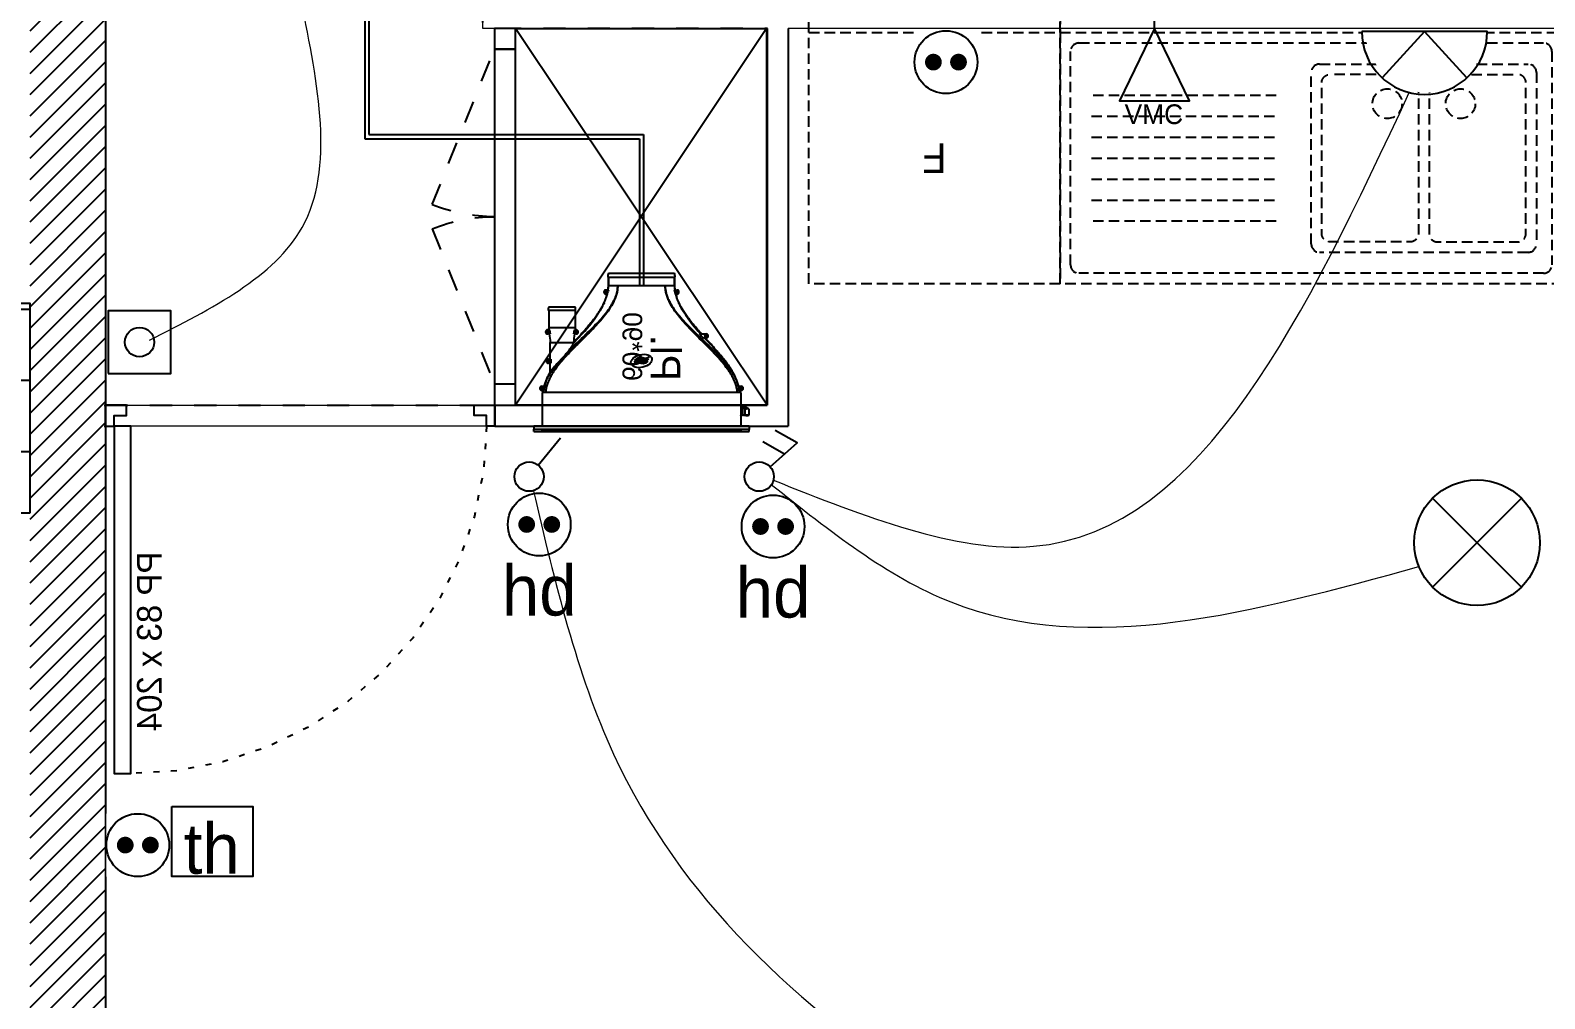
# Model space of a CAD drawing. Header units: centimetres. Extents: x 2648 to 12729, y 1890 to 6224.
# Drawn here: x 9190.8 to 9552.6, y 2742.4 to 2973.7 of the extents above; entities that cross this region are included whole.
import ezdxf

# ---------------------------------------------------------------- set-up
doc = ezdxf.new("R2010")
doc.units = ezdxf.units.CM
for name, pattern in [('Style de ligne -1', [0.41664, 0.20828, -0.20836]), ('Style de ligne -13', [0.147638, 0.098425, -0.049213]), ('Style de ligne -18', [0.164042, 0.054681, -0.109361]), ('VW-01', [0.41656, 0.20828, -0.20828])]:
    doc.linetypes.add(name, pattern=pattern)
for name, color, linetype in [('B Faux plafonds', 9, 'Continuous'), ('B GÈnÈral_Hatch', 252, 'Continuous'), ('B Général', 252, 'Continuous'), ('C ANNOTATIONS-prestations', 252, 'Continuous'), ('D SURFACES-shab', 252, 'Continuous')]:
    doc.layers.add(name, color=color, linetype=linetype)
doc.layers.add('prlm-CHAUFF', color=4, linetype='Continuous', lineweight=25)
doc.layers.add('prlm-ELEC-CFO', color=10, linetype='Continuous', lineweight=25)
doc.styles.add('Eurostile', font='Eurosti.TTF')
doc.styles.add('prlm-elec-cfa', font='comic.ttf', dxfattribs={"height": 12})
doc.styles.add('prlm-elec-cfo', font='comic.ttf', dxfattribs={"height": 12})

# ---------------------------------------------------------------- blocks, each defined once
blk = doc.blocks.new('xi.PC')
at = {"color": 0, "lineweight": 5}
blk.add_wipeout([(-7.5, -7.5), (7.5, -7.5), (7.5, 7.5), (-7.5, 7.5)], dxfattribs=at).dxf.layer = 'prlm-ELEC-CFO'
at = {"layer": 'prlm-ELEC-CFO', "color": 0, "linetype": 'ByBlock', "lineweight": 5, "const_width": 2}
for points in [[(-4, 0, 1), (-2, 0, 1)], [(2, 0, 1), (4, 0, 1)]]:
    blk.add_lwpolyline(points, format="xyb", close=True, dxfattribs=at)
at = {"layer": 'prlm-ELEC-CFO', "color": 0, "linetype": 'ByBlock', "lineweight": -2}
blk.add_circle((0, 0), 7.5, dxfattribs=at)
blk = doc.blocks.new('xi.PCHD')
at = {"color": 0, "lineweight": 5}
blk.add_wipeout([(-7.5, -7.5), (7.5, -7.5), (7.5, 7.5), (-7.5, 7.5)], dxfattribs=at).dxf.layer = 'prlm-ELEC-CFO'
at = {"layer": 'prlm-ELEC-CFO', "color": 0, "linetype": 'ByBlock', "lineweight": 5, "const_width": 2}
for points in [[(-4, 0, 1), (-2, 0, 1)], [(2, 0, 1), (4, 0, 1)]]:
    blk.add_lwpolyline(points, format="xyb", close=True, dxfattribs=at)
at = {"layer": 'prlm-ELEC-CFO', "color": 0, "linetype": 'ByBlock', "lineweight": -2}
blk.add_circle((0, 0), 7.5, dxfattribs=at)
blk = doc.blocks.new('xi.DA')
at = {"layer": 'prlm-ELEC-CFO', "color": 0}
for points in [[(4.05, 1.39), (-1.17, 4.34)], [(0.61, -1.67), (7.04, 4.05), (1.81, 7.01)]]:
    blk.add_lwpolyline(points, dxfattribs=at)
blk.add_circle((-2, -4), 3.5, dxfattribs=at)
blk = doc.blocks.new('xi.SA')
at = {"layer": 'prlm-ELEC-CFO', "color": 0}
blk.add_lwpolyline([(0.2, -1.28), (5.5, 5.28)], dxfattribs=at)
blk.add_circle((-2, -4), 3.5, dxfattribs=at)
blk = doc.blocks.new('xi.PTCE')
at = {"layer": 'prlm-ELEC-CFO', "color": 0}
for points in [[(-10.61, 10.61), (10.61, -10.61)], [(10.61, 10.61), (-10.61, -10.61)]]:
    blk.add_lwpolyline(points, dxfattribs=at)
at = {"layer": 'prlm-ELEC-CFO', "color": 0, "linetype": 'ByBlock'}
blk.add_circle((0, 0), 15, dxfattribs=at)
blk = doc.blocks.new('xi.ECAP')
at = {"color": 0}
blk.add_wipeout([(-15, 0), (-10.13, 11.06), (0, 15), (10.13, 11.06), (15, 0)], dxfattribs=at).dxf.layer = 'prlm-ELEC-CFO'
at = {"layer": 'prlm-ELEC-CFO', "color": 0, "linetype": 'ByBlock', "lineweight": -2, "flags": 128}
blk.add_lwpolyline([(15, 0, 1), (-15, 0)], format="xyb", close=True, dxfattribs=at)
at = {"layer": 'prlm-ELEC-CFO', "color": 0}
blk.add_lwpolyline([(-10.13, 11.06), (0, 0), (10.13, 11.06)], dxfattribs=at)
blk = doc.blocks.new('xi.BP')
at = {"layer": 'prlm-ELEC-CFO', "color": 0, "flags": 128}
blk.add_lwpolyline([(-7.5, -7.5), (7.5, -7.5), (7.5, 7.5), (-7.5, 7.5)], close=True, dxfattribs=at)
at = {"layer": 'prlm-ELEC-CFO', "color": 0}
blk.add_circle((0, 0), 3.5, dxfattribs=at)
blk = doc.blocks.new('B 80.Sèche-serviette')
at = {"layer": 'B GÈnÈral_Hatch', "linetype": 'Continuous'}
h = blk.add_hatch(dxfattribs=at)
h.set_pattern_fill('H_BARDAGE V 150', color=256, style=0, pattern_type=2)
h.set_pattern_definition([(90, (0, 3.493), (17, 0), [])])
h.paths.add_polyline_path([(-25, 8.4925), (25, 8.4925), (25, -1.5075), (-25, -1.5075)])
at = {"layer": 'B Général', "linetype": 'Continuous', "flags": 128}
blk.add_lwpolyline([(-25, 8.4925), (25, 8.4925), (25, -1.5075), (-25, -1.5075)], close=True, dxfattribs=at)
at = {"layer": 'C ANNOTATIONS-prestations', "insert": (25, -8.4925), "char_height": 4.706, "width": 50, "attachment_point": 9, "line_spacing_factor": 0.894142, "style": 'Eurostile'}
blk.add_mtext('SS 50x10', dxfattribs=at)
blk = doc.blocks.new('B 80.PP 80')
at = {"layer": 'B Général', "flags": 128}
blk.add_lwpolyline([(-43, 2.5), (-43, 85.5), (-39, 85.5), (-39, 2.5)], close=True, dxfattribs=at)
at = {"layer": 'B Général', "linetype": 'Style de ligne -18', "ltscale": 25.4, "flags": 128}
blk.add_lwpolyline([(46, 2.5), (45.27, 13.33), (43.1, 23.98), (39.53, 34.26), (34.61, 44), (28.44, 53.03), (21.1, 61.19), (12.74, 68.35), (3.5, 74.38), (-6.47, 79.18), (-17, 82.67), (-27.91, 84.79), (-39, 85.5)], dxfattribs=at)
at = {"layer": 'B Général', "linetype": 'Continuous', "flags": 128}
for points in [[(-45, 2.5), (-43, 2.5), (-43, 0), (-40, 0), (-40, -2.5), (-45, -2.5)], [(48, 2.5), (46, 2.5), (46, 0), (43, 0), (43, -2.5), (48, -2.5), (48, -2.5), (48, -2.5), (48, 1.79), (48, 1.79)]]:
    blk.add_lwpolyline(points, close=True, dxfattribs=at)
at = {"layer": 'C ANNOTATIONS-prestations', "insert": (-37.5, 32.5), "char_height": 5.8825, "attachment_point": 1, "rotation": 90, "line_spacing_factor": 0.894142, "style": 'Eurostile'}
blk.add_mtext('PP 83 x 204', dxfattribs=at)
blk = doc.blocks.new('B 80.Frigo')
at = {"layer": 'B Général', "linetype": 'Style de ligne -13', "ltscale": 25.4, "flags": 128}
blk.add_lwpolyline([(-30, 30), (30, 30), (30, -30), (-30, -30)], close=True, dxfattribs=at)
blk.add_lwpolyline([(30, -30), (30, -36), (-30, -36), (-30, -30)], dxfattribs=at)
at = {"layer": 'B Général', "insert": (0, 0), "char_height": 7.06, "attachment_point": 5, "line_spacing_factor": 0.894142, "style": 'Eurostile'}
blk.add_mtext('F', dxfattribs=at)
blk = doc.blocks.new('B 80.Evier 120.60 T3 et +')
at = {"layer": 'B Général', "linetype": 'Style de ligne -13', "ltscale": 25.4}
for p, q in [((-55.5, -2.5), (55.5, -2.5)), ((-57.5, -55.5), (-57.5, -4.5)), ((57.5, -4.5), (57.5, -55.5)), ((0, -50.5), (0, -9.53)), ((2, -7.53), (51.79, -7.53)), ((18.98, -10), (18.98, -10)), ((53.79, -9.53), (53.79, -50.5)), ((-52.12, -15), (-7.88, -15)), ((-52.5, -20), (-7.5, -20)), ((-52.5, -25), (-7.5, -25)), ((-52.5, -30), (-7.5, -30)), ((-52.5, -35), (-7.5, -35)), ((-52.5, -40), (-7.5, -40)), ((25.65, -43.33), (25.65, -43.33)), ((-52.12, -45), (-7.88, -45)), ((9.17, -50), (9.17, -50)), ((51.79, -52.5), (2, -52.5)), ((55.5, -57.5), (-55.5, -57.5))]:
    blk.add_line(p, q, dxfattribs=at)
at = {"layer": 'B Général', "linetype": 'Style de ligne -13', "ltscale": 25.4, "flags": 128}
blk.add_lwpolyline([(-60, 0), (-60, 6), (60, 6), (60, 0)], dxfattribs=at)
blk.add_lwpolyline([(-60, 0), (60, 0), (60, -60), (-60, -60)], close=True, dxfattribs=at)
for points in [[(25.65, -12), (25.65, -48, -0.414212), (23.65, -50), (4.5, -50, -0.198914), (3.09, -49.41, -0.198914), (2.5, -48), (2.5, -12, -0.414214), (4.5, -10)], [(25.65, -12, 0.414212), (23.65, -10), (4.45, -10)], [(28.15, -12), (28.15, -48, 0.414212), (30.15, -50), (49.29, -50, 0.198914), (50.71, -49.41, 0.198914), (51.29, -48), (51.29, -12, 0.414214), (49.29, -10)], [(28.15, -12, -0.414212), (30.15, -10), (49.34, -10)]]:
    blk.add_lwpolyline(points, format="xyb", dxfattribs=at)
at = {"layer": 'B Général', "linetype": 'Style de ligne -13', "ltscale": 25.4}
for centre, start, end in [((-55.5, -4.5), 90, 180), ((55.5, -4.5), 0, 90), ((2, -9.53), 90, 180), ((51.79, -9.53), 0, 90), ((2, -50.5), 180, 270), ((51.79, -50.5), 270, 0), ((-55.5, -55.5), 180, 270), ((55.5, -55.5), 270, 0)]:
    blk.add_arc(centre, 2, start, end, dxfattribs=at)
for centre in [(18.15, -17), (35.65, -17)]:
    blk.add_ellipse(centre, major_axis=(3.54, 0), ratio=1, dxfattribs=at)
blk = doc.blocks.new('B 80.PL 60.90')
at = {"layer": 'B Général', "linetype": 'Continuous'}
for p, q in [((-42.5, 42.83), (47.5, -17.27)), ((47.5, 42.73), (-42.5, -17.27))]:
    blk.add_line(p, q, dxfattribs=at)
at = {"layer": 'B Général', "linetype": 'Style de ligne -1', "ltscale": 25.4}
for p, q in [((-0.39, -37.19), (-37.5, -22.27)), ((5.39, -37.19), (42.5, -22.27))]:
    blk.add_line(p, q, dxfattribs=at)
at = {"layer": 'B Général', "linetype": 'Continuous', "flags": 128}
for points in [[(47.5, -17.27), (47.5, 42.73), (-42.5, 42.73), (-42.5, -17.27)], [(42.5, -17.27), (42.5, -22.27), (-42.5, -22.27), (-42.5, -17.27)], [(-37.5, -17.27), (-37.5, -22.27), (-42.5, -22.27), (-42.5, -17.27)], [(47.5, -17.27), (47.5, -22.27), (42.5, -22.27), (42.5, -17.27)]]:
    blk.add_lwpolyline(points, close=True, dxfattribs=at)
at = {"layer": 'B Général', "linetype": 'Style de ligne -1', "ltscale": 25.4}
for centre, start, end in [((-37.5, -22.27), 338.1056, 0), ((42.5, -22.27), 180, 201.8944)]:
    blk.add_arc(centre, 40, start, end, dxfattribs=at)
at = {"layer": 'B Général', "insert": (-36.73, 22.1), "char_height": 7.059, "attachment_point": 1, "line_spacing_factor": 0.894142, "style": 'Eurostile'}
blk.add_mtext('Pl.', dxfattribs=at)
at = {"layer": 'C ANNOTATIONS-prestations', "insert": (-36.73, 10.61), "char_height": 4.706, "attachment_point": 4, "line_spacing_factor": 0.894142, "style": 'Eurostile'}
blk.add_mtext('60*90', dxfattribs=at)
blk = doc.blocks.new('B 80.VMC')
at = {"layer": 'B Général', "linetype": 'Style de ligne -1', "ltscale": 25.4}
blk.add_line((0, 10.77), (0, 17), dxfattribs=at)
at = {"layer": 'B Général', "linetype": 'Continuous', "flags": 128}
blk.add_lwpolyline([(0, 10.77), (-8.34, -6.52), (8.34, -6.52)], close=True, dxfattribs=at)
at = {"layer": 'C ANNOTATIONS-prestations', "insert": (-7.15, -7.39), "char_height": 4.706, "attachment_point": 1, "line_spacing_factor": 0.894142, "style": 'Eurostile'}
blk.add_mtext('VMC', dxfattribs=at)

msp = doc.modelspace()

# ---------------------------------------------------------------- hatches: boundary and pattern name
at = {"layer": 'B GÈnÈral_Hatch', "linetype": 'Continuous'}
h = msp.add_hatch(dxfattribs=at)
h.set_pattern_fill('50_BETON', color=256, style=0, pattern_type=2)
h.set_pattern_definition([(45, (0, 0), (2.4253472, -2.6458333), [])])
h.paths.add_polyline_path([(9190.796, 2480.491), (9208.796, 2496.491), (9208.796, 3264.789), (9190.796, 3264.789)])

# ---------------------------------------------------------------- linework, layer by layer
at = {"layer": 'B Faux plafonds', "linetype": 'VW-01', "ltscale": 25.4, "flags": 128}
msp.add_lwpolyline([(9208.796, 2884.139), (9366.805, 2884.139), (9366.911, 2974.139), (9298.902, 2974.139), (9298.796, 3235.139), (9459.485, 3235.139), (9529.485, 3235.139), (9529.485, 3371.389), (9420.096, 3371.439), (9420.096, 3521.439), (9280.096, 3521.389), (9280.096, 3371.389), (9208.796, 3371.389)], close=True, dxfattribs=at)
at = {"layer": 'B Général', "linetype": 'Continuous', "lineweight": 18}
msp.add_line((9208.796, 3264.789), (9208.796, 2506.491), dxfattribs=at)
at = {"layer": 'B Général', "linetype": 'Continuous'}
for p, q in [((9208.796, 3264.789), (9208.796, 2506.491)), ((9366.805, 2974.139), (9366.805, 2884.139)), ((9366.805, 2974.139), (9366.805, 2884.139)), ((9371.805, 2974.139), (9371.805, 2879.139)), ((9371.805, 2974.139), (9371.805, 2879.139)), ((9208.484, 2884.139), (9208.796, 2884.139)), ((9208.484, 2884.139), (9208.796, 2884.139)), ((9208.796, 2879.139), (9208.796, 2884.139)), ((9301.796, 2884.139), (9366.805, 2884.139)), ((9301.796, 2884.139), (9305.555, 2884.139)), ((9301.796, 2879.139), (9301.796, 2884.139)), ((9310.555, 2884.139), (9366.805, 2884.139)), ((9208.484, 2879.139), (9208.796, 2879.139)), ((9208.484, 2879.139), (9208.796, 2879.139)), ((9301.796, 2879.139), (9371.805, 2879.139)), ((9301.796, 2879.139), (9364.305, 2879.139)), ((9369.305, 2879.139), (9371.805, 2879.139))]:
    msp.add_line(p, q, dxfattribs=at)
at = {"layer": 'D SURFACES-shab', "lineweight": 18, "flags": 128}
for points in [[(9208.796, 3235.139), (9208.796, 2884.139), (9366.699, 2884.139), (9366.911, 2974.139), (9298.902, 2974.139), (9298.796, 3235.139)], [(9784.485, 2974.139), (9371.805, 2974.139), (9371.804, 2879.139), (9208.795, 2879.139), (9208.796, 2506.491), (9784.485, 2506.491)]]:
    msp.add_lwpolyline(points, close=True, dxfattribs=at)
at = {"layer": 'prlm-CHAUFF', "ltscale": 50}
for p, q in [((9270.682, 3314.383), (9270.682, 2947.77)), ((9271.682, 3313.969), (9271.682, 2948.77)), ((9271.682, 2948.77), (9337.3, 2948.77)), ((9337.3, 2948.77), (9337.3, 2912.639)), ((9270.682, 2947.77), (9336.3, 2947.77)), ((9336.3, 2947.77), (9336.3, 2912.639)), ((9328.8, 2914.739), (9344.8, 2914.739)), ((9328.9, 2915.639), (9344.7, 2915.639)), ((9328.9, 2914.739), (9328.9, 2912.639)), ((9328.9, 2912.639), (9328.9, 2914.739)), ((9331.129, 2912.639), (9328.9, 2912.639)), ((9342.471, 2912.639), (9331.129, 2912.639)), ((9344.7, 2912.639), (9342.471, 2912.639)), ((9344.7, 2914.739), (9344.7, 2912.639)), ((9344.7, 2912.639), (9344.7, 2914.739)), ((9328.186, 2911.089), (9328.186, 2911.189)), ((9328.186, 2911.189), (9328.292, 2911.189)), ((9328.292, 2911.089), (9328.186, 2911.089)), ((9328.292, 2911.295), (9328.392, 2911.295)), ((9328.292, 2911.189), (9328.292, 2911.295)), ((9328.292, 2910.982), (9328.292, 2911.089)), ((9328.392, 2910.982), (9328.292, 2910.982)), ((9328.896, 2911.639), (9328.342, 2911.639)), ((9328.342, 2910.639), (9328.642, 2910.639)), ((9328.392, 2911.295), (9328.392, 2911.189)), ((9328.392, 2911.189), (9328.499, 2911.189)), ((9328.499, 2911.089), (9328.392, 2911.089)), ((9328.392, 2911.089), (9328.392, 2910.982)), ((9328.499, 2911.189), (9328.499, 2911.089)), ((9328.642, 2910.639), (9328.846, 2911.319)), ((9328.896, 2911.639), (9328.846, 2911.319)), ((9344.755, 2911.319), (9344.705, 2911.639)), ((9344.705, 2911.639), (9345.259, 2911.639)), ((9344.959, 2910.639), (9344.755, 2911.319)), ((9345.259, 2910.639), (9344.959, 2910.639)), ((9345.102, 2911.089), (9345.102, 2911.189)), ((9345.102, 2911.189), (9345.209, 2911.189)), ((9345.209, 2911.089), (9345.102, 2911.089)), ((9345.209, 2911.295), (9345.309, 2911.295)), ((9345.209, 2911.189), (9345.209, 2911.295)), ((9345.209, 2910.982), (9345.209, 2911.089)), ((9345.309, 2910.982), (9345.209, 2910.982)), ((9345.309, 2911.295), (9345.309, 2911.189)), ((9345.309, 2911.189), (9345.415, 2911.189)), ((9345.415, 2911.089), (9345.309, 2911.089)), ((9345.309, 2911.089), (9345.309, 2910.982)), ((9345.415, 2911.189), (9345.415, 2911.089)), ((9321.05, 2906.739), (9314.55, 2906.739)), ((9314.65, 2907.639), (9320.95, 2907.639)), ((9314.65, 2906.739), (9314.65, 2902.639)), ((9314.65, 2906.739), (9314.65, 2902.639)), ((9320.95, 2906.739), (9320.95, 2902.639)), ((9320.95, 2906.739), (9320.95, 2902.639)), ((9327.395, 2907.618), (9327.395, 2907.618)), ((9345.918, 2908.157), (9345.888, 2908.157)), ((9346.206, 2907.618), (9346.181, 2907.618)), ((9314.244, 2901.689), (9314.35, 2901.689)), ((9314.244, 2901.589), (9314.244, 2901.689)), ((9314.35, 2901.589), (9314.244, 2901.589)), ((9314.35, 2901.795), (9314.45, 2901.795)), ((9314.35, 2901.689), (9314.35, 2901.795)), ((9314.35, 2901.482), (9314.35, 2901.589)), ((9314.45, 2901.482), (9314.35, 2901.482)), ((9314.4, 2902.139), (9314.834, 2902.139)), ((9314.45, 2901.795), (9314.45, 2901.689)), ((9314.45, 2901.689), (9314.557, 2901.689)), ((9314.557, 2901.589), (9314.45, 2901.589)), ((9314.45, 2901.589), (9314.45, 2901.482)), ((9314.557, 2901.689), (9314.557, 2901.589)), ((9320.95, 2902.639), (9314.65, 2902.639)), ((9314.834, 2902.139), (9314.95, 2901.194)), ((9320.65, 2901.194), (9320.767, 2902.139)), ((9320.767, 2902.139), (9321.2, 2902.139)), ((9321.044, 2901.589), (9321.044, 2901.689)), ((9321.044, 2901.689), (9321.15, 2901.689)), ((9321.15, 2901.589), (9321.044, 2901.589)), ((9321.15, 2901.795), (9321.25, 2901.795)), ((9321.15, 2901.689), (9321.15, 2901.795)), ((9321.15, 2901.482), (9321.15, 2901.589)), ((9321.25, 2901.482), (9321.15, 2901.482)), ((9321.25, 2901.795), (9321.25, 2901.689)), ((9321.25, 2901.689), (9321.357, 2901.689)), ((9321.25, 2901.589), (9321.25, 2901.482)), ((9321.357, 2901.589), (9321.25, 2901.589)), ((9321.357, 2901.689), (9321.357, 2901.589)), ((9314.95, 2901.139), (9314.4, 2901.139)), ((9314.95, 2901.194), (9314.95, 2901.139)), ((9315, 2899.139), (9320.6, 2899.139)), ((9315, 2895.139), (9315, 2899.139)), ((9315, 2895.139), (9315, 2899.139)), ((9320.6, 2898.982), (9322.67, 2901.139)), ((9322.67, 2901.139), (9320.6, 2898.982)), ((9320.6, 2898.982), (9320.6, 2899.139)), ((9320.6, 2898.982), (9320.6, 2899.139)), ((9320.65, 2901.139), (9320.65, 2901.194)), ((9321.2, 2901.139), (9320.65, 2901.139)), ((9351.627, 2900.139), (9350.626, 2901.139)), ((9350.626, 2901.139), (9352.241, 2901.139)), ((9352.241, 2900.139), (9351.627, 2900.139)), ((9352.085, 2900.589), (9352.085, 2900.689)), ((9352.085, 2900.689), (9352.191, 2900.689)), ((9352.191, 2900.589), (9352.085, 2900.589)), ((9352.191, 2900.795), (9352.291, 2900.795)), ((9352.191, 2900.689), (9352.191, 2900.795)), ((9352.191, 2900.482), (9352.191, 2900.589)), ((9352.291, 2900.482), (9352.191, 2900.482)), ((9352.291, 2900.795), (9352.291, 2900.689)), ((9352.291, 2900.689), (9352.398, 2900.689)), ((9352.291, 2900.589), (9352.291, 2900.482)), ((9352.398, 2900.589), (9352.291, 2900.589)), ((9352.398, 2900.689), (9352.398, 2900.589)), ((9314.444, 2894.589), (9314.444, 2894.689)), ((9314.444, 2894.689), (9314.55, 2894.689)), ((9314.55, 2894.589), (9314.444, 2894.589)), ((9314.55, 2894.795), (9314.65, 2894.795)), ((9314.55, 2894.689), (9314.55, 2894.795)), ((9314.55, 2894.482), (9314.55, 2894.589)), ((9314.65, 2894.482), (9314.55, 2894.482)), ((9314.6, 2895.139), (9315.15, 2895.139)), ((9314.65, 2894.795), (9314.65, 2894.689)), ((9314.65, 2894.689), (9314.757, 2894.689)), ((9314.65, 2894.589), (9314.65, 2894.482)), ((9314.757, 2894.589), (9314.65, 2894.589)), ((9314.757, 2894.689), (9314.757, 2894.589)), ((9315.15, 2895.139), (9315.15, 2894.139)), ((9315.15, 2894.139), (9314.6, 2894.139)), ((9315, 2892.017), (9315, 2894.139)), ((9315, 2892.017), (9315, 2894.139)), ((9312.844, 2888.089), (9312.844, 2888.189)), ((9312.844, 2888.189), (9312.95, 2888.189)), ((9312.95, 2888.089), (9312.844, 2888.089)), ((9312.95, 2888.295), (9313.05, 2888.295)), ((9312.95, 2888.189), (9312.95, 2888.295)), ((9312.95, 2887.982), (9312.95, 2888.089)), ((9313.05, 2887.982), (9312.95, 2887.982)), ((9313, 2888.639), (9313.613, 2888.639)), ((9313.443, 2887.639), (9313, 2887.639)), ((9313.05, 2888.295), (9313.05, 2888.189)), ((9313.05, 2888.189), (9313.157, 2888.189)), ((9313.05, 2888.089), (9313.05, 2887.982)), ((9313.157, 2888.089), (9313.05, 2888.089)), ((9360.5, 2887.139), (9313.1, 2887.139)), ((9313.1, 2887.139), (9313.1, 2879.139)), ((9313.157, 2888.189), (9313.157, 2888.089)), ((9313.438, 2887.555), (9313.443, 2887.639)), ((9359.988, 2888.639), (9360.6, 2888.639)), ((9360.6, 2887.639), (9360.157, 2887.639)), ((9360.162, 2887.555), (9360.158, 2887.639)), ((9360.444, 2888.089), (9360.444, 2888.189)), ((9360.444, 2888.189), (9360.55, 2888.189)), ((9360.55, 2888.089), (9360.444, 2888.089)), ((9360.5, 2887.139), (9360.5, 2879.139)), ((9360.55, 2888.295), (9360.65, 2888.295)), ((9360.55, 2888.189), (9360.55, 2888.295)), ((9360.55, 2887.982), (9360.55, 2888.089)), ((9360.65, 2887.982), (9360.55, 2887.982)), ((9360.65, 2888.295), (9360.65, 2888.189)), ((9360.65, 2888.189), (9360.757, 2888.189)), ((9360.65, 2888.089), (9360.65, 2887.982)), ((9360.757, 2888.089), (9360.65, 2888.089)), ((9360.757, 2888.189), (9360.757, 2888.089)), ((9360.983, 2883.61), (9360.5, 2883.946)), ((9360.864, 2883.555), (9360.5, 2883.8)), ((9360.864, 2881.739), (9360.864, 2883.555)), ((9361.439, 2883.18), (9360.864, 2883.555)), ((9360.999, 2883.599), (9360.983, 2883.61)), ((9361.337, 2883.381), (9360.999, 2883.599)), ((9361.154, 2883.993), (9361.132, 2884.032)), ((9361.154, 2883.499), (9361.154, 2883.993)), ((9361.154, 2883.993), (9361.157, 2883.989)), ((9361.209, 2883.929), (9361.235, 2883.968)), ((9361.209, 2883.929), (9361.209, 2883.464)), ((9361.809, 2883.573), (9361.209, 2883.929)), ((9361.235, 2883.968), (9361.84, 2883.61)), ((9361.84, 2883.61), (9361.809, 2883.573)), ((9361.809, 2883.391), (9361.809, 2883.573)), ((9361.819, 2883.562), (9361.809, 2883.573)), ((9361.858, 2883.599), (9361.819, 2883.562)), ((9361.819, 2883.562), (9361.819, 2883.391)), ((9362.081, 2883.392), (9361.819, 2883.562)), ((9361.84, 2883.61), (9361.858, 2883.599)), ((9361.858, 2883.599), (9362.195, 2883.381)), ((9360.5, 2881.739), (9360.864, 2881.739)), ((9360.5, 2881.704), (9360.535, 2881.739)), ((9360.595, 2881.739), (9360.685, 2881.649)), ((9360.685, 2881.649), (9360.775, 2881.739)), ((9360.838, 2881.739), (9360.928, 2881.649)), ((9361.438, 2881.739), (9360.864, 2881.739)), ((9360.928, 2881.649), (9361.018, 2881.739)), ((9360.982, 2881.702), (9361.036, 2881.649)), ((9361.036, 2881.649), (9361.101, 2881.715)), ((9361.077, 2881.739), (9361.167, 2881.649)), ((9361.167, 2881.649), (9361.257, 2881.739)), ((9361.225, 2881.707), (9361.283, 2881.649)), ((9361.283, 2881.649), (9361.357, 2881.722)), ((9361.34, 2881.739), (9361.43, 2881.649)), ((9361.43, 2881.649), (9361.52, 2881.739)), ((9361.438, 2881.739), (9361.439, 2881.741)), ((9362.464, 2881.739), (9361.438, 2881.739)), ((9361.439, 2883.18), (9361.516, 2883.152)), ((9361.439, 2881.741), (9361.439, 2883.18)), ((9361.516, 2881.789), (9361.439, 2881.741)), ((9361.499, 2881.718), (9361.569, 2881.649)), ((9361.516, 2883.152), (9361.516, 2881.789)), ((9361.516, 2881.789), (9362.509, 2881.789)), ((9361.527, 2881.739), (9361.617, 2881.649)), ((9361.569, 2881.649), (9361.593, 2881.673)), ((9361.617, 2881.649), (9361.707, 2881.739)), ((9361.7, 2881.732), (9361.783, 2881.649)), ((9361.783, 2881.649), (9361.873, 2881.739)), ((9361.818, 2881.683), (9361.852, 2881.649)), ((9361.852, 2881.649), (9361.89, 2881.687)), ((9361.856, 2881.722), (9361.929, 2881.649)), ((9361.929, 2881.649), (9362.019, 2881.739)), ((9361.992, 2881.712), (9362.054, 2881.649)), ((9362.054, 2881.649), (9362.144, 2881.739)), ((9362.072, 2881.667), (9362.09, 2881.649)), ((9362.09, 2881.649), (9362.125, 2881.684)), ((9362.107, 2881.702), (9362.16, 2881.649)), ((9362.16, 2881.649), (9362.25, 2881.739)), ((9362.203, 2881.691), (9362.245, 2881.649)), ((9362.245, 2881.649), (9362.335, 2881.739)), ((9362.278, 2881.681), (9362.31, 2881.649)), ((9362.31, 2881.649), (9362.4, 2881.739)), ((9362.332, 2881.671), (9362.354, 2881.649)), ((9362.354, 2881.649), (9362.444, 2881.739)), ((9362.465, 2881.741), (9362.464, 2881.739)), ((9362.509, 2881.789), (9362.465, 2881.741)), ((9362.509, 2881.789), (9362.509, 2883.152)), ((9311.05, 2879.139), (9311.05, 2878.407)), ((9362.55, 2879.139), (9311.05, 2879.139)), ((9311.05, 2878.328), (9311.05, 2878.407)), ((9311.05, 2878.407), (9362.55, 2878.407)), ((9311.05, 2877.839), (9311.05, 2878.328)), ((9362.55, 2878.328), (9311.05, 2878.328)), ((9311.05, 2877.839), (9362.55, 2877.839)), ((9360.55, 2878.144), (9313.05, 2878.144)), ((9313.05, 2878.077), (9313.05, 2878.144)), ((9313.251, 2878.144), (9313.05, 2878.077)), ((9313.05, 2878.077), (9360.55, 2878.077)), ((9360.55, 2878.03), (9313.05, 2878.03)), ((9313.05, 2877.978), (9313.05, 2878.03)), ((9313.206, 2878.03), (9313.05, 2877.978)), ((9313.05, 2877.978), (9360.55, 2877.978)), ((9360.55, 2877.942), (9313.05, 2877.942)), ((9313.05, 2877.905), (9313.05, 2877.942)), ((9313.162, 2877.942), (9313.05, 2877.905)), ((9313.05, 2877.905), (9360.55, 2877.905)), ((9360.55, 2877.881), (9313.05, 2877.881)), ((9313.05, 2877.859), (9313.05, 2877.881)), ((9313.117, 2877.881), (9313.05, 2877.859)), ((9313.05, 2877.859), (9360.55, 2877.859)), ((9360.55, 2877.847), (9313.05, 2877.847)), ((9313.05, 2877.839), (9313.05, 2877.847)), ((9313.073, 2877.847), (9313.05, 2877.839)), ((9313.05, 2877.839), (9360.55, 2877.839)), ((9360.55, 2878.077), (9360.35, 2878.144)), ((9360.55, 2877.978), (9360.395, 2878.03)), ((9360.55, 2877.905), (9360.439, 2877.942)), ((9360.55, 2877.859), (9360.484, 2877.881)), ((9360.55, 2877.839), (9360.528, 2877.847)), ((9360.55, 2878.144), (9360.55, 2878.077)), ((9360.55, 2878.03), (9360.55, 2877.978)), ((9360.55, 2877.942), (9360.55, 2877.905)), ((9360.55, 2877.881), (9360.55, 2877.859)), ((9360.55, 2877.847), (9360.55, 2877.839)), ((9362.55, 2879.139), (9362.55, 2878.407)), ((9362.55, 2878.407), (9362.55, 2878.328)), ((9362.55, 2877.839), (9362.55, 2878.328))]:
    msp.add_line(p, q, dxfattribs=at)
for centre, radius in [((9328.342, 2911.139), 0.3), ((9328.342, 2911.139), 0.25), ((9345.259, 2911.139), 0.3), ((9345.259, 2911.139), 0.25), ((9314.4, 2901.639), 0.3), ((9314.4, 2901.639), 0.25), ((9321.2, 2901.639), 0.3), ((9321.2, 2901.639), 0.25), ((9352.241, 2900.639), 0.3), ((9352.241, 2900.639), 0.25), ((9314.6, 2894.639), 0.3), ((9314.6, 2894.639), 0.25), ((9313, 2888.139), 0.3), ((9313, 2888.139), 0.25), ((9360.6, 2888.139), 0.3), ((9360.6, 2888.139), 0.25)]:
    msp.add_circle(centre, radius, dxfattribs=at)
for centre, radius, start, end in [((9330.787, 2914.974), 2, 160.5755, 186.74412), ((9330.787, 2914.974), 2, 160.57549, 186.74413), ((9321.132, 2912.647), 7.768, 352.54564, 359.94227), ((9321.078, 2912.649), 7.822, 352.57629, 359.92645), ((9321.732, 2912.624), 7.169, 353.90527, 0.11567), ((9351.912, 2912.629), 7.248, 179.9215, 187.83817), ((9342.814, 2914.974), 2, 353.25588, 19.4245), ((9342.814, 2914.974), 2, 353.25587, 19.42451), ((9352.469, 2912.647), 7.768, 180.05773, 187.45436), ((9352.523, 2912.649), 7.822, 180.07356, 187.42371), ((9317.286, 2913.609), 11.739, 332.3321, 345.44097), ((9317.645, 2913.464), 11.354, 332.13741, 345.69294), ((9328.342, 2911.139), 0.5, 90, 270), ((9321.732, 2912.624), 7.169, 352.09231, 353.54484), ((9357.905, 2914.12), 13.428, 192.99541, 216.08235), ((9355.956, 2913.464), 11.354, 194.41062, 207.86258), ((9345.259, 2911.139), 0.5, 270, 90), ((9316.537, 2906.974), 2, 160.5755, 186.74412), ((9316.537, 2906.974), 2, 160.5755, 186.74412), ((9319.064, 2906.974), 2, 353.25588, 19.4245), ((9319.064, 2906.974), 2, 353.25588, 19.4245), ((9293.666, 2927.202), 39.002, 319.38871, 329.85996), ((9293.666, 2927.201), 39.001, 319.38866, 329.86009), ((9309.882, 2917.306), 20.014, 331.04826, 332.79827), ((9309.882, 2917.306), 20.014, 331.04819, 332.79819), ((9363.719, 2917.306), 20.014, 207.2018, 208.95181), ((9379.934, 2927.201), 39.001, 210.13992, 220.61135), ((9379.935, 2927.202), 39.002, 212.5506, 220.61129), ((9314.4, 2901.639), 0.5, 90, 270), ((9321.2, 2901.639), 0.5, 270, 90), ((9314.289, 2909.241), 11.657, 315.97007, 320.42447), ((9314.038, 2909.465), 11.994, 316.03261, 320.36189), ((9359.312, 2909.241), 11.657, 219.57553, 224.02992), ((9359.563, 2909.465), 11.994, 219.6381, 223.96738), ((9352.241, 2900.639), 0.5, 270, 90), ((9314.6, 2894.639), 0.5, 90, 270), ((9334.318, 2878.365), 23.654, 136.40993, 144.75012), ((9292.057, 2919.186), 35.103, 315.71113, 319.52651), ((9313, 2888.139), 0.5, 90, 270), ((9325.387, 2885.779), 12.115, 163.72632, 166.38523), ((9360.6, 2888.139), 0.5, 270, 90), ((9354.442, 2871.907), 13.847, 61.91822, 64.05151), ((9354.563, 2872.256), 13.432, 62.11504, 63.76315), ((9355.087, 2873.102), 12.5, 61.31767, 61.5903), ((9361.554, 2884.593), 0.703, 233.033, 242.93247), ((9361.523, 2884.248), 0.448, 214.67133, 225.49816), ((9362.685, 2884.058), 0.836, 234.1326, 239.24253), ((9355.087, 2873.102), 12.5, 53.74938, 55.06371)]:
    msp.add_arc(centre, radius, start, end, dxfattribs=at)
msp.add_ellipse((9336.8, 2894.687), major_axis=(2.491, 0.574), ratio=0.6007751, dxfattribs=at)
for points, knots in [([(9331.129, 2912.639), (9331.128, 2912.469), (9331.123, 2912.299), (9331.098, 2911.96), (9331.079, 2911.791), (9331.005, 2911.287), (9330.933, 2910.955), (9330.751, 2910.3), (9330.641, 2909.98), (9330.391, 2909.351), (9330.25, 2909.041), (9329.798, 2908.139), (9329.456, 2907.572), (9328.724, 2906.476), (9328.332, 2905.949), (9327.109, 2904.409), (9326.229, 2903.435), (9324.417, 2901.53), (9323.484, 2900.599), (9321.615, 2898.74), (9320.679, 2897.811), (9318.852, 2895.912), (9317.962, 2894.943), (9316.723, 2893.413), (9316.326, 2892.89), (9315.769, 2892.076), (9315.59, 2891.799), (9315.248, 2891.233), (9315.084, 2890.942), (9314.629, 2890.053), (9314.374, 2889.444), (9314.101, 2888.495), (9314.028, 2888.173), (9313.943, 2887.612), (9313.919, 2887.376), (9313.908, 2887.139)], [0, 0, 0, 0, 0.015625, 0.015625, 0.03125, 0.03125, 0.0625, 0.0625, 0.09375, 0.09375, 0.125, 0.125, 0.1875, 0.1875, 0.25, 0.25, 0.375, 0.375, 0.5, 0.5, 0.625, 0.625, 0.75, 0.75, 0.8125, 0.8125, 0.84375, 0.84375, 0.875, 0.875, 0.9375, 0.9375, 0.96875, 0.96875, 0.99071887, 0.99071887, 0.99071887, 0.99071887]), ([(9318.76, 2896.4), (9319.955, 2897.647), (9321.206, 2898.844), (9323.702, 2901.239), (9324.95, 2902.436), (9326.732, 2904.309), (9327.311, 2904.947), (9328.412, 2906.271), (9328.935, 2906.957), (9329.645, 2908.051), (9329.868, 2908.426), (9330.28, 2909.209), (9330.467, 2909.616), (9330.78, 2910.447), (9330.907, 2910.875), (9331.038, 2911.531), (9331.072, 2911.751), (9331.106, 2912.084), (9331.115, 2912.195), (9331.127, 2912.418), (9331.129, 2912.528), (9331.129, 2912.639)], [0, 0, 0, 0, 0.25, 0.25, 0.5, 0.5, 0.625, 0.625, 0.75, 0.75, 0.8125, 0.8125, 0.875, 0.875, 0.9375, 0.9375, 0.96875, 0.96875, 0.984375, 0.984375, 1, 1, 1, 1]), ([(9342.471, 2912.639), (9342.473, 2912.467), (9342.478, 2912.295), (9342.506, 2911.953), (9342.526, 2911.783), (9342.606, 2911.274), (9342.684, 2910.939), (9342.88, 2910.282), (9342.998, 2909.961), (9343.266, 2909.331), (9343.417, 2909.021), (9343.899, 2908.124), (9344.261, 2907.56), (9345.034, 2906.477), (9345.446, 2905.956), (9346.728, 2904.436), (9347.645, 2903.476), (9349.524, 2901.595), (9350.487, 2900.675), (9352.408, 2898.831), (9353.368, 2897.906), (9355.233, 2896.008), (9356.137, 2895.036), (9357.391, 2893.494), (9357.791, 2892.966), (9358.351, 2892.141), (9358.531, 2891.86), (9358.874, 2891.285), (9359.038, 2890.99), (9359.489, 2890.09), (9359.74, 2889.473), (9360.006, 2888.513), (9360.077, 2888.187), (9360.16, 2887.618), (9360.183, 2887.379), (9360.194, 2887.139)], [0, 0, 0, 0, 0.015625, 0.015625, 0.03125, 0.03125, 0.0625, 0.0625, 0.09375, 0.09375, 0.125, 0.125, 0.1875, 0.1875, 0.25, 0.25, 0.375, 0.375, 0.5, 0.5, 0.625, 0.625, 0.75, 0.75, 0.8125, 0.8125, 0.84375, 0.84375, 0.875, 0.875, 0.9375, 0.9375, 0.96875, 0.96875, 0.99080463, 0.99080463, 0.99080463, 0.99080463]), ([(9359.693, 2887.139), (9359.682, 2887.376), (9359.658, 2887.612), (9359.573, 2888.173), (9359.5, 2888.495), (9359.227, 2889.444), (9358.972, 2890.053), (9358.517, 2890.942), (9358.353, 2891.233), (9358.011, 2891.799), (9357.831, 2892.076), (9357.274, 2892.891), (9356.878, 2893.414), (9355.639, 2894.943), (9354.749, 2895.912), (9352.922, 2897.812), (9351.985, 2898.74), (9350.116, 2900.599), (9349.183, 2901.53), (9347.371, 2903.436), (9346.491, 2904.41), (9345.268, 2905.95), (9344.877, 2906.477), (9344.144, 2907.572), (9343.802, 2908.14), (9343.35, 2909.042), (9343.209, 2909.352), (9342.959, 2909.982), (9342.85, 2910.302), (9342.667, 2910.957), (9342.595, 2911.289), (9342.522, 2911.793), (9342.503, 2911.962), (9342.478, 2912.301), (9342.473, 2912.47), (9342.471, 2912.639)], [0.00928076, 0.00928076, 0.00928076, 0.00928076, 0.03125, 0.03125, 0.0625, 0.0625, 0.125, 0.125, 0.15625, 0.15625, 0.1875, 0.1875, 0.25, 0.25, 0.375, 0.375, 0.5, 0.5, 0.625, 0.625, 0.75, 0.75, 0.8125, 0.8125, 0.875, 0.875, 0.90625, 0.90625, 0.9375, 0.9375, 0.96875, 0.96875, 0.984375, 0.984375, 1, 1, 1, 1]), ([(9327.898, 2908.597), (9327.74, 2908.261), (9327.37, 2907.55), (9326.724, 2906.493), (9325.971, 2905.406), (9325.146, 2904.323), (9324.262, 2903.243), (9323.15, 2901.952), (9321.938, 2900.6), (9320.993, 2899.571), (9320.598, 2899.134)], [0.15680816, 0.15680816, 0.15680816, 0.15680816, 0.23054182, 0.31498735, 0.4025619, 0.49293853, 0.58568769, 0.68035512, 0.83177458, 0.95095777, 0.95095777, 0.95095777, 0.95095777]), ([(9351.184, 2901.138), (9350.861, 2901.497), (9350.166, 2902.279), (9349.126, 2903.493), (9348.178, 2904.676), (9347.381, 2905.757), (9346.729, 2906.728), (9346.172, 2907.662), (9345.85, 2908.285), (9345.714, 2908.574)], [0.57305924, 0.57305924, 0.57305924, 0.57305924, 0.626259, 0.6884084, 0.74897183, 0.79308272, 0.83589876, 0.87731985, 0.91237468, 0.91237468, 0.91237468, 0.91237468]), ([(9318.76, 2896.4), (9318.991, 2896.664), (9319.216, 2896.929), (9319.63, 2897.44), (9319.821, 2897.689), (9320.164, 2898.167), (9320.31, 2898.389), (9320.476, 2898.673), (9320.52, 2898.757), (9320.583, 2898.895), (9320.6, 2898.95), (9320.6, 2898.982)], [0, 0, 0, 0, 0.25, 0.25, 0.5, 0.5, 0.75, 0.75, 0.875, 0.875, 1, 1, 1, 1]), ([(9359.99, 2888.639), (9359.925, 2888.927), (9359.845, 2889.212), (9359.66, 2889.778), (9359.554, 2890.059), (9359.211, 2890.883), (9358.945, 2891.411), (9358.362, 2892.438), (9358.044, 2892.936), (9357.37, 2893.911), (9357.014, 2894.389), (9355.913, 2895.788), (9355.133, 2896.68), (9353.534, 2898.429), (9352.714, 2899.285), (9351.892, 2900.139)], [0, 0, 0, 0, 0.0625, 0.0625, 0.125, 0.125, 0.25, 0.25, 0.375, 0.375, 0.5, 0.5, 0.75, 0.75, 1, 1, 1, 1]), ([(9358.201, 2892.685), (9358.098, 2892.848), (9357.779, 2893.341), (9357.207, 2894.156), (9356.467, 2895.125), (9355.677, 2896.096), (9354.754, 2897.177), (9353.703, 2898.36), (9352.776, 2899.381), (9352.236, 2899.974), (9352.087, 2900.138)], [0.16942225, 0.16942225, 0.16942225, 0.16942225, 0.19060013, 0.2339285, 0.2787061, 0.32470189, 0.37164236, 0.43517089, 0.4991397, 0.52356497, 0.52356497, 0.52356497, 0.52356497]), ([(9313.407, 2887.139), (9313.42, 2887.416), (9313.448, 2887.692), (9313.551, 2888.331), (9313.637, 2888.69), (9313.959, 2889.747), (9314.259, 2890.424), (9314.974, 2891.737), (9315.379, 2892.355), (9316.244, 2893.545), (9316.706, 2894.117), (9317.185, 2894.674)], [0.03316313, 0.03316313, 0.03316313, 0.03316313, 0.125, 0.125, 0.25, 0.25, 0.5, 0.5, 0.75, 0.75, 1, 1, 1, 1]), ([(9334.864, 2893.766), (9335.587, 2894.485), (9335.962, 2894.58), (9336.351, 2894.539), (9336.963, 2894.474), (9337.61, 2894.071), (9338.344, 2894.647)], [0, 0, 0, 0, 0.3890747, 0.3890747, 0.3890747, 1, 1, 1, 1]), ([(9335.175, 2894.811), (9335.898, 2895.529), (9336.273, 2895.624), (9336.662, 2895.583), (9337.274, 2895.518), (9337.921, 2895.115), (9338.655, 2895.691)], [0, 0, 0, 0, 0.3890747, 0.3890747, 0.3890747, 1, 1, 1, 1]), ([(9313.61, 2888.639), (9313.678, 2888.935), (9313.761, 2889.229), (9313.905, 2889.666), (9313.956, 2889.811), (9314.065, 2890.1), (9314.122, 2890.242), (9314.301, 2890.665), (9314.429, 2890.942), (9314.703, 2891.486), (9314.849, 2891.753), (9315, 2892.017)], [0, 0, 0, 0, 0.25, 0.25, 0.375, 0.375, 0.5, 0.5, 0.75, 0.75, 1, 1, 1, 1]), ([(9315, 2892.017), (9314.839, 2891.737), (9314.686, 2891.454), (9314.399, 2890.879), (9314.265, 2890.587), (9314.02, 2889.991), (9313.909, 2889.688), (9313.79, 2889.309), (9313.768, 2889.239), (9313.748, 2889.169)], [0, 0, 0, 0, 0.25, 0.25, 0.5, 0.5, 0.75, 0.75, 0.80624293, 0.80624293, 0.80624293, 0.80624293]), ([(9361.037, 2884.094), (9361.034, 2884.096), (9361.027, 2884.1), (9361.016, 2884.104), (9361.004, 2884.109), (9360.991, 2884.113), (9360.977, 2884.116), (9360.962, 2884.12), (9360.947, 2884.122), (9360.93, 2884.124), (9360.913, 2884.126), (9360.895, 2884.127), (9360.877, 2884.128), (9360.851, 2884.128), (9360.819, 2884.128), (9360.777, 2884.125), (9360.734, 2884.121), (9360.687, 2884.115), (9360.637, 2884.108), (9360.585, 2884.099), (9360.54, 2884.09), (9360.512, 2884.084), (9360.503, 2884.083)], [0.10594021, 0.10594021, 0.10594021, 0.10594021, 0.13595044, 0.16948681, 0.20288603, 0.23617044, 0.26936273, 0.30248592, 0.33556328, 0.36861838, 0.40167498, 0.43475703, 0.46788866, 0.5010941, 0.56297805, 0.62469258, 0.68639421, 0.74823739, 0.81037369, 0.87295114, 0.93611354, 0.96545219, 0.96545219, 0.96545219, 0.96545219]), ([(9361.154, 2883.993), (9361.152, 2883.996), (9361.148, 2884.001), (9361.14, 2884.008), (9361.132, 2884.015), (9361.122, 2884.021), (9361.112, 2884.027), (9361.101, 2884.033), (9361.089, 2884.038), (9361.077, 2884.042), (9361.063, 2884.046), (9361.049, 2884.05), (9361.034, 2884.053), (9361.018, 2884.055), (9361.002, 2884.057), (9360.984, 2884.059), (9360.966, 2884.06), (9360.947, 2884.061), (9360.922, 2884.061), (9360.889, 2884.061), (9360.847, 2884.058), (9360.801, 2884.054), (9360.753, 2884.048), (9360.702, 2884.04), (9360.648, 2884.031), (9360.591, 2884.02), (9360.542, 2884.01), (9360.512, 2884.003), (9360.503, 2884.001)], [0, 0, 0, 0, 0.03007729, 0.06005389, 0.0899314, 0.11971144, 0.14939564, 0.17898565, 0.20848313, 0.23788978, 0.26720728, 0.29643736, 0.32558172, 0.35464213, 0.38362033, 0.4125181, 0.44133724, 0.47007953, 0.4987468, 0.55325793, 0.60803682, 0.66309582, 0.71844711, 0.77410266, 0.83007424, 0.88637344, 0.94301163, 0.96771742, 0.96771742, 0.96771742, 0.96771742]), ([(9360.505, 2884.045), (9360.507, 2884.046), (9360.521, 2884.049), (9360.544, 2884.054), (9360.576, 2884.06), (9360.606, 2884.066), (9360.635, 2884.072), (9360.664, 2884.077), (9360.692, 2884.081), (9360.719, 2884.085), (9360.745, 2884.089), (9360.77, 2884.092), (9360.795, 2884.094), (9360.819, 2884.096), (9360.842, 2884.098), (9360.864, 2884.099), (9360.885, 2884.1), (9360.912, 2884.1), (9360.943, 2884.099), (9360.977, 2884.097), (9361.008, 2884.093), (9361.035, 2884.087), (9361.061, 2884.079), (9361.083, 2884.07), (9361.102, 2884.059), (9361.119, 2884.046), (9361.127, 2884.037), (9361.132, 2884.032)], [0.053874, 0.053874, 0.053874, 0.053874, 0.06071041, 0.09076432, 0.12064021, 0.1503557, 0.17992874, 0.20937763, 0.238721, 0.26797777, 0.29716716, 0.32630864, 0.35542192, 0.38452691, 0.4136437, 0.44279256, 0.47199386, 0.50126807, 0.55623267, 0.61100343, 0.66571537, 0.72050165, 0.7754929, 0.83081662, 0.88659665, 0.94295271, 1, 1, 1, 1]), ([(9361.449, 2883.341), (9361.448, 2883.34), (9361.444, 2883.34), (9361.439, 2883.34), (9361.433, 2883.34), (9361.427, 2883.341), (9361.42, 2883.342), (9361.413, 2883.344), (9361.405, 2883.347), (9361.393, 2883.351), (9361.376, 2883.358), (9361.355, 2883.369), (9361.343, 2883.377), (9361.337, 2883.381)], [0, 0, 0, 0, 0.0617893, 0.1223736, 0.1824406, 0.2426966, 0.303842, 0.3665485, 0.4314399, 0.4990804, 0.6683458, 0.8326458, 1, 1, 1, 1]), ([(9362.247, 2883.348), (9362.244, 2883.35), (9362.237, 2883.354), (9362.226, 2883.36), (9362.214, 2883.366), (9362.201, 2883.371), (9362.187, 2883.376), (9362.173, 2883.381), (9362.157, 2883.385), (9362.141, 2883.388), (9362.123, 2883.391), (9362.105, 2883.394), (9362.086, 2883.396), (9362.066, 2883.398), (9362.045, 2883.4), (9362.023, 2883.401), (9362.001, 2883.401), (9361.97, 2883.402), (9361.931, 2883.401), (9361.881, 2883.399), (9361.829, 2883.395), (9361.773, 2883.39), (9361.715, 2883.383), (9361.653, 2883.375), (9361.588, 2883.365), (9361.521, 2883.354), (9361.473, 2883.345), (9361.449, 2883.341)], [0.03047123, 0.03047123, 0.03047123, 0.03047123, 0.05994566, 0.08976821, 0.11950158, 0.14915412, 0.17873427, 0.20825051, 0.23771143, 0.26712563, 0.2965018, 0.32584868, 0.35517504, 0.38448971, 0.41380153, 0.4431194, 0.47245222, 0.50180892, 0.55686694, 0.61186302, 0.66685622, 0.72190523, 0.77706824, 0.83240282, 0.88796581, 0.94381319, 1, 1, 1, 1]), ([(9362.509, 2883.152), (9362.489, 2883.181), (9362.452, 2883.202), (9362.348, 2883.231), (9362.281, 2883.239), (9362.155, 2883.239), (9362.109, 2883.237), (9362.009, 2883.23), (9361.956, 2883.224), (9361.785, 2883.203), (9361.658, 2883.181), (9361.516, 2883.152)], [0, 0, 0, 0, 0.25, 0.25, 0.5, 0.5, 0.625, 0.625, 0.75, 0.75, 1, 1, 1, 1])]:
    msp.add_open_spline(points, degree=3, knots=knots, dxfattribs=at)
for points in [[(9314.65, 2902.639), (9314.65, 2902.472), (9314.658, 2902.305), (9314.67, 2902.139)], [(9314.65, 2902.639), (9314.65, 2902.472), (9314.658, 2902.305), (9314.67, 2902.139)], [(9320.95, 2902.639), (9320.95, 2902.472), (9320.943, 2902.305), (9320.931, 2902.139)], [(9320.95, 2902.639), (9320.95, 2902.472), (9320.943, 2902.305), (9320.931, 2902.139)], [(9314.788, 2901.139), (9314.886, 2900.472), (9315, 2899.806), (9315, 2899.139)], [(9314.788, 2901.139), (9314.886, 2900.472), (9315, 2899.806), (9315, 2899.139)], [(9320.813, 2901.139), (9320.715, 2900.472), (9320.6, 2899.806), (9320.6, 2899.139)], [(9320.813, 2901.139), (9320.715, 2900.472), (9320.6, 2899.806), (9320.6, 2899.139)], [(9335.02, 2894.3), (9335.743, 2895.018), (9336.118, 2895.113), (9336.507, 2895.072)], [(9336.411, 2894.715), (9336.018, 2894.757), (9335.639, 2894.66), (9335.02, 2894.3)], [(9336.566, 2895.227), (9336.174, 2895.268), (9335.795, 2895.171), (9335.175, 2894.811)], [(9338.344, 2894.647), (9337.52, 2893.71), (9336.87, 2894.117), (9336.255, 2894.182)], [(9338.5, 2895.18), (9337.676, 2894.243), (9337.026, 2894.65), (9336.411, 2894.715)], [(9336.507, 2895.072), (9337.119, 2895.007), (9337.765, 2894.604), (9338.5, 2895.18)], [(9338.655, 2895.691), (9337.831, 2894.755), (9337.181, 2895.161), (9336.566, 2895.227)], [(9336.255, 2894.182), (9335.862, 2894.224), (9335.484, 2894.126), (9334.864, 2893.766)], [(9313.613, 2888.639), (9313.537, 2888.309), (9313.479, 2887.976), (9313.443, 2887.639)], [(9360.157, 2887.639), (9360.122, 2887.976), (9360.064, 2888.309), (9359.988, 2888.639)]]:
    msp.add_open_spline(points, degree=3, dxfattribs=at)
at = {"layer": 'prlm-ELEC-CFO', "lineweight": 13}
msp.add_spline([(9219.299, 2899.655), (9255.749, 2926.6), (9255.518, 2980.716)], degree=3, dxfattribs=at)

# ---------------------------------------------------------------- block references
at = {"layer": 'B Général', "rotation": 180}
msp.add_blockref('B 80.Frigo', (9406.805, 2943.139), dxfattribs=at)
at = {"layer": 'B Général'}
for name, p in [('B 80.Evier 120.60 T3 et +', (9496.805, 2973.139)), ('B 80.VMC', (9459.37, 2963.367))]:
    msp.add_blockref(name, p, dxfattribs=at)
at = {"layer": 'B Général', "xscale": -1}
for name, p, rotation in [('B 80.PL 60.90', (9323.971, 2926.639), 270), ('B 80.Sèche-serviette', (9182.305, 2883.44), 270), ('B 80.PP 80', (9253.796, 2881.639), 180)]:
    msp.add_blockref(name, p, dxfattribs=dict(at, rotation=rotation))
at = {"layer": 'prlm-ELEC-CFO'}
for name, p in [('xi.BP', (9216.891, 2899.2)), ('xi.PTCE', (9536.407, 2851.295))]:
    msp.add_blockref(name, p, dxfattribs=at)

# ---------------------------------------------------------------- next in the draw order: block references
for p in [(9409.535, 2966.068), (9216.484, 2779.072)]:
    msp.add_blockref('xi.PC', p, dxfattribs=at)

# ---------------------------------------------------------------- next in the draw order: texts
at = {"layer": 'prlm-ELEC-CFO', "lineweight": 20, "char_height": 12, "attachment_point": 5, "line_spacing_factor": 0.8, "bg_fill": 3, "box_fill_scale": 1.1, "bg_fill_color": 256, "bg_fill_transparency": 0}
for s, insert, style in [('hd', (9312.38, 2839.816), 'prlm-elec-cfo'), ('hd', (9368.238, 2839.331), 'prlm-elec-cfo'), ('th', (9234.154, 2778.164), 'prlm-elec-cfa')]:
    msp.add_mtext(s, dxfattribs=dict(at, insert=insert, style=style))

# ---------------------------------------------------------------- next in the draw order: linework, layer by layer
at = {"layer": 'prlm-ELEC-CFO'}
msp.add_lwpolyline([(9224.62, 2788.255), (9243.93, 2788.255), (9243.93, 2771.577), (9224.62, 2771.577)], close=True, dxfattribs=at)

# ---------------------------------------------------------------- next in the draw order: block references
for p in [(9312.38, 2855.648), (9368.238, 2855.163)]:
    msp.add_blockref('xi.PCHD', p, dxfattribs=at)

# ---------------------------------------------------------------- next in the draw order: linework, layer by layer
at = {"layer": 'prlm-ELEC-CFO', "lineweight": 13}
for points in [[(9368.335, 2866.206), (9430.43, 2850.43), (9520.232, 2958.819)], [(9310.968, 2863.72), (9330.148, 2800.816), (9520.276, 2662.391)], [(9367.871, 2865.152), (9410.701, 2837.139), (9522.538, 2845.581)]]:
    msp.add_spline(points, degree=3, dxfattribs=at)

# ---------------------------------------------------------------- next in the draw order: block references
at = {"layer": 'prlm-ELEC-CFO'}
for name, p in [('xi.SA', (9311.948, 2871.068)), ('xi.DA', (9366.942, 2871.068))]:
    msp.add_blockref(name, p, dxfattribs=at)

# ---------------------------------------------------------------- next in the draw order: block references
at = {"layer": 'prlm-ELEC-CFO', "rotation": 180}
msp.add_blockref('xi.ECAP', (9523.863, 2973.372), dxfattribs=at)

doc.saveas('drawing.dxf')
